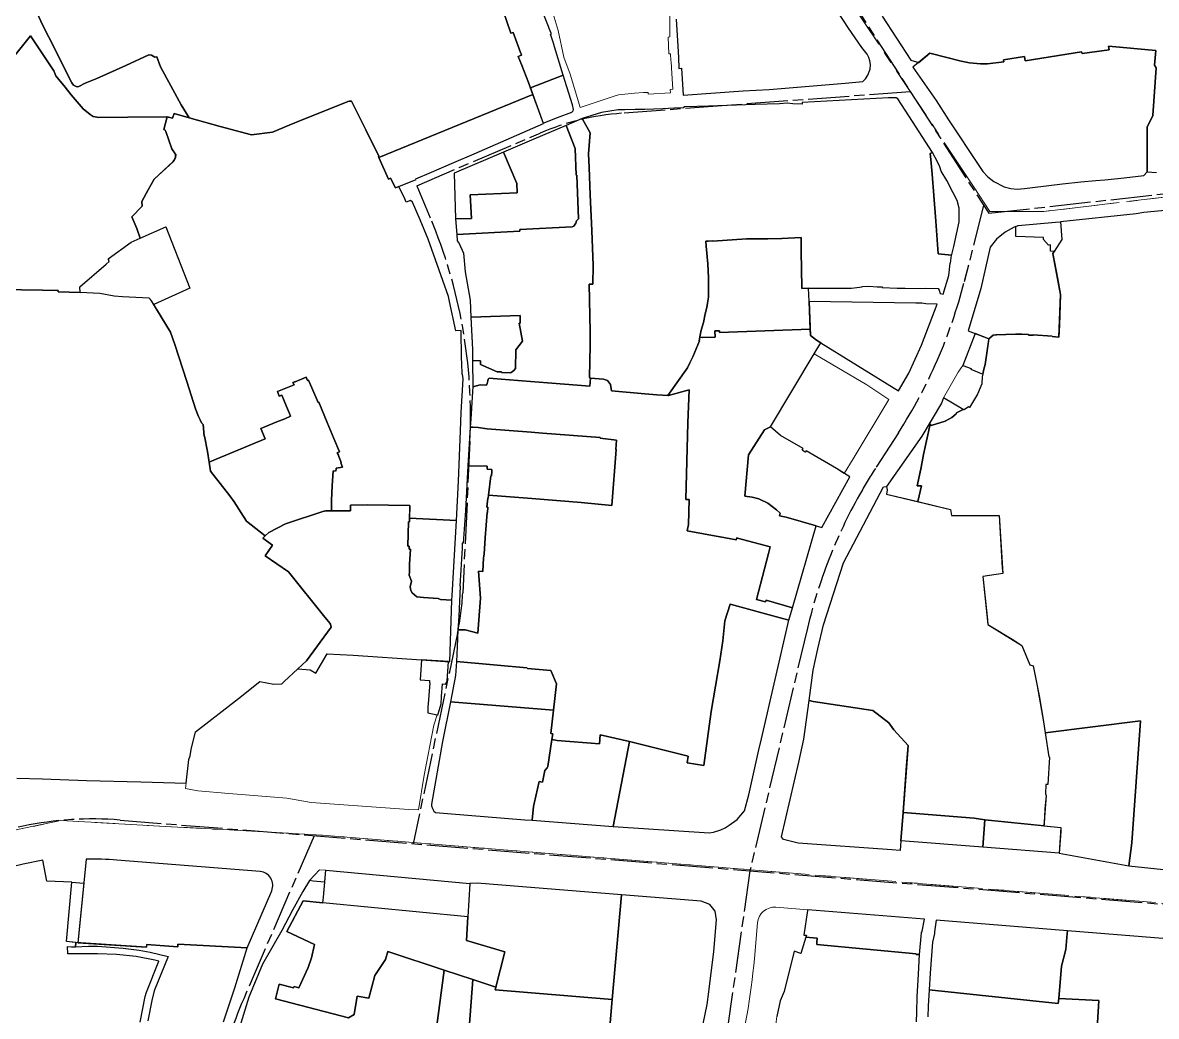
# Model space of a CAD drawing. Header units: millimetres. Extents: x 125232 to 134072, y 142885 to 152835.
# Drawn here: x 127988 to 128652, y 146725 to 147307 of the extents above; entities that cross this region are included whole.
import ezdxf

# ---------------------------------------------------------------- set-up
doc = ezdxf.new("R2010")
doc.units = ezdxf.units.MM
doc.linetypes.add('ACAD_ISO08W100', pattern=[36, 24, -3, 6, -3])
doc.linetypes.add('CENTER', pattern=[50.8, 31.75, -6.35, 6.35, -6.35])
for name, color, linetype in [('commerce', 10, 'Continuous'), ('commerce & office', 242, 'Continuous'), ('commerce and residence', 32, 'Continuous'), ('culture', 21, 'Continuous'), ('green & plaza', 80, 'Continuous'), ('hospital', 231, 'Continuous'), ('research & university', 30, 'Continuous'), ('residence', 2, 'Continuous'), ('residence-bad', 41, 'Continuous'), ('Sports', 81, 'Continuous'), ('villadom', 51, 'Continuous'), ('老城北中心线', 7, 'ACAD_ISO08W100')]:
    doc.layers.add(name, color=color, linetype=linetype)
for name, color, linetype, lineweight in [('government', 221, 'Continuous', 0), ('historical site', 232, 'Continuous', 0), ('municipal utilities', 151, 'Continuous', 0), ('parking', 8, 'Continuous', 0), ('school', 31, 'Continuous', 0), ('super block', 6, 'CENTER', 0)]:
    doc.layers.add(name, color=color, linetype=linetype, lineweight=lineweight)

msp = doc.modelspace()

# ---------------------------------------------------------------- linework, layer by layer
at = {"layer": 'commerce'}
for points in [[(128269.64, 147231.07), (128240.77, 147218.86), (128241.68, 147192.03), (128250.92, 147192.28), (128250.32, 147206.15), (128277.66, 147207.38), (128277.45, 147212.67)], [(128595.69, 147190.34), (128596.51, 147179.91), (128592.01, 147172.95), (128589.8, 147173.12), (128589.82, 147176.85), (128588.61, 147176.71), (128585.67, 147179.94), (128585.64, 147181.07), (128569.46, 147181.75), (128569.46, 147187.6), (128570.83, 147188.11), (128592.68, 147190.15)], [(128523.56, 147142.23), (128516.77, 147142.42), (128514.57, 147142.82), (128510.96, 147142.81), (128448.5, 147143.64), (128449.37, 147123.73), (128452.92, 147121.02), (128500.93, 147091.37), (128506.95, 147101.86), (128514.39, 147118.22)], [(128527.13, 147087.38), (128526.04, 147084.27), (128514.44, 147064.94), (128493.91, 147035.43), (128494.28, 147033.58), (128493.76, 147031.04), (128512.13, 147026.74), (128514.25, 147035.77), (128511.83, 147035.79), (128514.19, 147046.74), (128515.46, 147054.09), (128519.33, 147071.96), (128519.95, 147071.16), (128528.23, 147073.65), (128532.02, 147075.8), (128534.68, 147078.02), (128534.82, 147078.5), (128538.77, 147080.6)], [(128446.75, 147056.36), (128446.34, 147055.63), (128444.53, 147056.74), (128445.02, 147057.64), (128431.91, 147065.34), (128426.01, 147070.45), (128422.47, 147068.68), (128413.11, 147053.96), (128410.94, 147029.79), (128415.21, 147029.16), (128419.17, 147028.2), (128424.41, 147025.65), (128429.53, 147021.73), (128431.68, 147019.89), (128431.24, 147018.34), (128435.08, 147017.44), (128452.63, 147012.34), (128456.08, 147011.47), (128472.36, 147041.2), (128464.5, 147045.93)], [(128503.52, 146844.72), (128545.19, 146841.45), (128551.47, 146840.39), (128550.23, 146824.3), (128502.21, 146828.1)], [(128017.2, 146803.82), (128024.18, 146803.27), (128020.75, 146768.45), (128014.12, 146769.14)], [(128338.71, 146796.53), (128254.38, 146803.34), (128249.96, 146803.08), (128248.83, 146783.63), (128248.03, 146769.69), (128270.45, 146763.06), (128264.86, 146740.87), (128333.37, 146735.19)], [(128392.81, 146763.44), (128394.46, 146781.92), (128393.58, 146787), (128390.44, 146790.85), (128385.3, 146792.78), (128338.71, 146796.53), (128333.37, 146735.19), (128329.39, 146689.41), (128361.17, 146686.59), (128368.21, 146687.08), (128374.92, 146690.36), (128379.43, 146695.07), (128382.82, 146703.02), (128388.81, 146732.35), (128389.83, 146739.71)]]:
    msp.add_lwpolyline(points, close=True, dxfattribs=at)
at = {"layer": 'commerce & office'}
for points in [[(128293.96, 146869.34), (128295.25, 146870.91), (128295.6, 146871.52), (128298.1, 146887.37), (128298.64, 146890.78), (128297.43, 146891), (128298.95, 146904.55), (128238.71, 146909.39), (128233.97, 146886.3), (128227.63, 146849.56), (128227.61, 146848.53), (128228.12, 146847.01), (128229.05, 146845.48), (128229.88, 146844.73), (128237.02, 146844.06), (128282.31, 146840.34), (128286.54, 146840.13), (128287.36, 146848.16), (128287.66, 146849.87), (128290.67, 146862.79), (128292.6, 146862.4)], [(128496.95, 146822.8), (128442.11, 146826.8), (128433.57, 146828.86), (128432.45, 146830.42), (128442.58, 146874.19), (128445.5, 146887.63), (128448.51, 146910.16), (128450.86, 146909.56), (128485.93, 146904.44), (128495.22, 146897.14), (128498.09, 146893.01), (128506.48, 146883.98), (128503.52, 146844.72), (128502.21, 146828.1), (128501.76, 146822.45)], [(128550.23, 146824.3), (128551.47, 146840.39), (128595.84, 146835.98), (128595.89, 146833.58), (128594.89, 146820.81)], [(128514.3, 146774.27), (128514.34, 146774.75), (128514.6, 146774.73), (128514.66, 146775.33), (128516.07, 146782.23), (128447.77, 146787.74), (128447.68, 146787.36), (128445.5, 146772.94), (128446.94, 146772.82), (128446.6, 146771.74), (128453.35, 146771.2), (128453.15, 146768.66), (128453.05, 146767.44), (128511.2, 146762.06), (128511.21, 146762.06), (128511.19, 146761.64), (128513.23, 146761.52)], [(128598.8, 146764.57), (128599.53, 146773.84), (128599.66, 146775.48), (128522.89, 146781.68), (128521.98, 146774.93), (128521.89, 146773.86), (128520.82, 146768.81), (128519.41, 146750.68), (128518.83, 146740.9), (128594.33, 146732.87), (128594.59, 146735.87), (128596.16, 146754.77)]]:
    msp.add_lwpolyline(points, close=True, dxfattribs=at)
at = {"layer": 'commerce and residence'}
for points in [[(128536.39, 147198.24), (128535.18, 147202.78), (128532.9, 147207.25), (128529.09, 147214.46), (128527.94, 147216.46), (128526.99, 147217.93), (128525.84, 147220.05), (128525.09, 147222.47), (128523.82, 147225.12), (128520.74, 147230.83), (128519.45, 147230.33), (128519.85, 147226.86), (128520.51, 147218.25), (128521.47, 147205.82), (128522.64, 147190.67), (128524.11, 147171.52), (128531.82, 147170.74), (128532.13, 147171.21), (128533.2, 147175.91), (128536.31, 147190.38)], [(128545.75, 147124.96), (128538.5, 147106.2), (128543.44, 147104.47), (128543.2, 147104.09), (128550.19, 147101.2), (128550.75, 147104.18), (128551.52, 147106.85), (128553.63, 147121.56), (128553.68, 147121.94)], [(128413.2, 146854.99), (128419.17, 146881.41), (128420.73, 146887.79), (128436.76, 146957.17), (128431.62, 146958.67), (128402.27, 146966.68), (128399.3, 146956.77), (128398, 146945.14), (128396.38, 146933.48), (128391.25, 146903.82), (128387.03, 146872.28), (128377.18, 146873.83), (128377.88, 146877.55), (128343.37, 146886.21), (128333.85, 146836.55), (128389.98, 146832.71), (128392.66, 146833.16), (128396.92, 146834.59), (128399.42, 146835.79), (128401.86, 146837.28), (128406.55, 146840.57), (128410.67, 146845.62)], [(128251.74, 146746.98), (128235.1, 146752.51), (128232.27, 146731.81), (128229.6, 146711.3), (128228.3, 146694.51), (128245.97, 146693.41), (128247.32, 146710.6), (128249.12, 146710.47)], [(128333.37, 146735.19), (128264.86, 146740.87), (128265.28, 146742.55), (128251.74, 146746.98), (128249.12, 146710.47), (128247.32, 146710.6), (128245.97, 146693.41), (128326.75, 146686.43), (128328.42, 146687.29), (128329.39, 146689.41)]]:
    msp.add_lwpolyline(points, close=True, dxfattribs=at)
at = {"layer": 'culture'}
msp.add_lwpolyline([(128304.68, 147276.19), (128285.46, 147268.82), (128286.89, 147264.89), (128292.99, 147248.14), (128301.42, 147251.31), (128309.81, 147254.53), (128310.4, 147255.22), (128310.68, 147256.11), (128310.07, 147258.8)], close=True, dxfattribs=at)
at = {"layer": 'government'}
msp.add_lwpolyline([(128495.21, 147086.4), (128482.28, 147094.88), (128451.57, 147113), (128426.01, 147070.45), (128431.91, 147065.34), (128445.02, 147057.64), (128444.53, 147056.74), (128446.34, 147055.63), (128446.75, 147056.36), (128464.5, 147045.93), (128469.12, 147043.15), (128474.29, 147051.55)], close=True, dxfattribs=at)
at = {"layer": 'green & plaza'}
for points in [[(127975.55, 147277.53), (127992.91, 147299.12), (128006.54, 147278.65), (128007.73, 147275.69), (128009.53, 147273.63), (128013.29, 147269.1), (128016.67, 147264.71), (128023.83, 147256.43), (128027.82, 147253.04), (128029.72, 147251.95), (128032.89, 147251.29), (128049.9, 147251.6), (128072.72, 147251.73), (128075.97, 147250.91), (128076.97, 147253.73), (128085.89, 147251.21), (128081.19, 147258.78), (128069.06, 147280.99), (128066.89, 147286.81), (128065.76, 147286.6), (128064.82, 147287.33), (128063.73, 147287.8), (128062.11, 147288.01), (128048.81, 147281.89), (128031.76, 147274.22), (128025, 147271.45), (128021.29, 147269.46), (128020.44, 147269.36), (128019.6, 147269.47), (128018.11, 147270.25), (128017.15, 147271.63), (128003.6, 147298.38), (127999.98, 147305.51), (127995.83, 147314.6)], [(127962.83, 147150.85), (128000, 147150.42), (128009.24, 147150.19), (128009.22, 147149.34), (128022.03, 147149.06), (128021.91, 147152.35), (128037.17, 147165.5), (128039.01, 147167.13), (128038.69, 147167.5), (128039.02, 147167.77), (128038.32, 147168.62), (128051.93, 147178.5), (128057.09, 147180.78), (128055.34, 147185.87), (128055.15, 147186.33), (128052.24, 147193.34), (128053.41, 147194.38), (128056.92, 147198.12), (128058.32, 147199.43), (128058.07, 147202.31), (128061.78, 147209.08), (128065.35, 147215.29), (128076.47, 147225.61), (128076.91, 147226.14), (128077.74, 147227.99), (128077.89, 147229.01), (128077.72, 147229.87), (128075.76, 147232.97), (128072.24, 147243.21), (128071.83, 147244.01), (128071.04, 147244.43), (128072.97, 147251.67), (128072.72, 147251.73), (128049.9, 147251.6), (128032.89, 147251.29), (128029.72, 147251.95), (128027.82, 147253.04), (128023.83, 147256.43), (128016.67, 147264.71), (128013.29, 147269.1), (128009.53, 147273.63), (128007.73, 147275.69), (128006.54, 147278.65), (127992.91, 147299.12), (127975.55, 147277.53)], [(128057.23, 146721.92), (128060.08, 146737), (128060.9, 146739.52), (128068.07, 146757.72), (128065.72, 146758.23), (128054.73, 146760.35), (128043.29, 146761.67), (128032.13, 146762), (128022.44, 146761.94), (128014.81, 146761.97), (128014.64, 146766.18), (128017.02, 146766.08), (128019.24, 146766.17), (128019.52, 146768.56), (128014.06, 146769.13), (128017.2, 146803.82), (128002.43, 146804.48), (128000.18, 146816.87), (127988.72, 146814.5), (127977.29, 146811.72)], [(128105.96, 146722.14), (128112.59, 146742.04), (128119.65, 146765.47), (128079.18, 146767.62), (128079.11, 146766.04), (128060.92, 146767.49), (128060.77, 146765.83), (128019.52, 146768.56), (128019.24, 146766.17), (128026.87, 146766.46), (128032.19, 146766.37), (128047.28, 146765.38), (128056.5, 146764.08), (128062.98, 146762.87), (128073.48, 146760.42), (128065.24, 146740.37), (128064, 146734.74), (128061.55, 146722.7)]]:
    msp.add_lwpolyline(points, dxfattribs=at)
at = {"layer": 'historical site'}
msp.add_lwpolyline([(128061.55, 146722.7), (128064, 146734.74), (128065.24, 146740.37), (128073.48, 146760.42), (128062.98, 146762.87), (128056.5, 146764.08), (128047.28, 146765.38), (128032.19, 146766.37), (128026.87, 146766.46), (128019.24, 146766.17), (128017.02, 146766.08), (128014.64, 146766.18), (128014.81, 146761.97), (128022.44, 146761.94), (128032.13, 146762), (128043.29, 146761.67), (128054.73, 146760.35), (128065.72, 146758.23), (128068.07, 146757.72), (128060.9, 146739.52), (128060.08, 146737), (128057.23, 146721.92)], dxfattribs=at)
at = {"layer": 'hospital'}
msp.add_lwpolyline([(127995.83, 147314.6), (127999.98, 147305.51), (128003.6, 147298.38), (128017.15, 147271.63), (128018.11, 147270.25), (128019.6, 147269.47), (128020.44, 147269.36), (128021.29, 147269.46), (128025, 147271.45), (128031.76, 147274.22), (128048.81, 147281.89), (128062.11, 147288.01), (128063.73, 147287.8), (128064.82, 147287.33), (128065.76, 147286.6), (128066.89, 147286.81), (128069.06, 147280.99), (128081.19, 147258.78), (128085.89, 147251.21), (128103.91, 147246.12), (128122.28, 147241.21), (128134.63, 147242.73), (128144.33, 147246.93), (128152.01, 147250), (128177.82, 147260.39), (128178.69, 147260.71), (128179.93, 147261.02), (128180.74, 147260.96), (128186.22, 147250), (128189.17, 147244.11), (128192.94, 147236.58), (128196.78, 147228.87), (128196.51, 147228.73), (128196.82, 147228.03), (128286.89, 147264.89), (128285.36, 147269.11), (128284.3, 147271.83), (128280.2, 147282.36), (128278.33, 147287.16), (128280.33, 147287.89), (128275.33, 147301.19), (128274.06, 147300.73), (128269.61, 147313.87)], dxfattribs=at)
for points in [[(128216.34, 146973.14), (128215.59, 146974.51), (128215.1, 146976.73), (128215.82, 146980.06), (128214.51, 146983.56), (128214.65, 146985.57), (128214.81, 146990.02), (128215.4, 146998.82), (128214.5, 146998.85), (128214.59, 147000.46), (128213.72, 147000.51), (128214.1, 147014.73), (128214.8, 147014.72), (128214.92, 147024.27), (128190.04, 147024.74), (128180.18, 147024.52), (128180.15, 147021.17), (128169.03, 147021.26), (128165.85, 147021.22), (128164.99, 147020.93), (128164.53, 147020.93), (128142.1, 147013.64), (128132.33, 147008.52), (128130.36, 147006.59), (128128.94, 147005.21), (128134.66, 147001.15), (128130.31, 146994.89), (128143.88, 146985.45), (128165.16, 146958.95), (128166.39, 146957.66), (128168.15, 146955.43), (128168.53, 146954.8), (128168.99, 146953.22), (128154.55, 146933.48), (128149.42, 146928.73), (128156.55, 146928.08), (128159.91, 146926.17), (128166.52, 146937.51), (128181.75, 146936.66), (128221.8, 146933.95), (128238.27, 146932.94), (128239.51, 146968.89), (128232.92, 146969.32), (128231.51, 146969.84), (128222.88, 146970.43), (128219.03, 146970.93)], [(128586.74, 146891.26), (128588.8, 146877.35), (128589.27, 146877.01), (128588.14, 146861.09), (128587.12, 146861.16), (128586.88, 146855.56), (128587.24, 146854.67), (128585.97, 146836.96), (128595.84, 146835.98), (128594.89, 146820.81), (128635.66, 146813.54), (128637.46, 146826.97), (128642.5, 146898.26)]]:
    msp.add_lwpolyline(points, close=True, dxfattribs=at)
msp.add_lwpolyline([(128795.78, 146673.53), (128814.38, 146740.25, 0.471472), (128801.14, 146759.23), (128599.66, 146775.48), (128599.53, 146773.84), (128598.8, 146764.57), (128596.16, 146754.77), (128594.59, 146735.87), (128617.99, 146734.58), (128617.27, 146721.6)], format="xyb", dxfattribs=at)
at = {"layer": 'municipal utilities'}
for points in [[(128538.5, 147106.2), (128535.86, 147102.39), (128527.13, 147087.38), (128536.04, 147082.19), (128539.28, 147080.3), (128541.87, 147082.08), (128542.45, 147081.66), (128547.05, 147089.51), (128549.63, 147095.52), (128549.89, 147099.56), (128550.19, 147101.2), (128543.2, 147104.09), (128543.44, 147104.47)], [(128165.74, 146811), (128162.14, 146811.04), (128156.29, 146804.8), (128158.4, 146804.53), (128165.04, 146803.97), (128165.13, 146803.96)]]:
    msp.add_lwpolyline(points, close=True, dxfattribs=at)
at = {"layer": 'parking'}
msp.add_lwpolyline([(128230.9, 146901.89), (128225.53, 146903.1), (128225.43, 146906.46), (128225.59, 146908.36), (128226.67, 146920.48), (128226.35, 146920.5), (128226.46, 146921.94), (128221.02, 146922.35), (128221.8, 146933.95), (128181.75, 146936.66), (128166.52, 146937.51), (128159.91, 146926.17), (128156.55, 146928.08), (128149.42, 146928.73), (128141.35, 146921.27), (128140.09, 146919.91), (128135.29, 146919.82), (128127.22, 146921.42), (128114.63, 146911.43), (128089.42, 146891.91), (128087.05, 146881.56), (128086.46, 146877.87), (128085.52, 146875.66), (128084.03, 146861.81), (128083.71, 146858.8), (128090.86, 146857.3), (128109.11, 146855.83), (128142.98, 146853.12), (128157.23, 146850.62), (128214.38, 146846.34), (128219.95, 146846.16), (128223.29, 146866.59), (128228.9, 146895.85)], close=True, dxfattribs=at)
msp.add_lwpolyline([(128446.6, 146771.74), (128446.94, 146772.82), (128445.5, 146772.94), (128447.68, 146787.36), (128447.77, 146787.74), (128429.16, 146789.24, 0.411825), (128418.39, 146780.16), (128416.54, 146759.25, -0.041823), (128405.03, 146693.1, 0.478282), (128414.28, 146680.58), (128442.21, 146679.4), (128443.93, 146689.85), (128448.98, 146689.1), (128451.24, 146702.34), (128427.55, 146708.06), (128429.63, 146725.33), (128431.71, 146734.56), (128434.01, 146740.03), (128439.79, 146763.52), (128443.62, 146762.24)], format="xyb", close=True, dxfattribs=at)
at = {"layer": 'research & university'}
for points in [[(128683.38, 147199.4), (128644.34, 147195.71), (128639.9, 147194.99), (128595.69, 147190.34), (128596.51, 147179.91), (128592.01, 147172.95), (128591.26, 147171.74), (128593.84, 147157.55), (128595.61, 147147.76), (128595.36, 147141.71), (128594.98, 147129.81), (128594.74, 147122.78), (128590.74, 147123.25), (128590.75, 147123.48), (128579.66, 147124.11), (128579.66, 147123.94), (128576.97, 147123.99), (128576.97, 147124.37), (128573.09, 147124.59), (128569.31, 147124.51), (128557.8, 147124.24), (128556.26, 147123.98), (128554.99, 147123.07), (128553.68, 147121.94), (128551.52, 147106.85), (128550.75, 147104.18), (128550.19, 147101.2), (128549.89, 147099.56), (128549.63, 147095.52), (128547.05, 147089.51), (128542.45, 147081.66), (128541.87, 147082.08), (128539.28, 147080.3), (128538.77, 147080.6), (128534.82, 147078.5), (128534.68, 147078.02), (128532.02, 147075.8), (128528.23, 147073.65), (128519.95, 147071.16), (128519.33, 147071.96), (128515.46, 147054.09), (128513.97, 147045.62), (128511.83, 147035.79), (128514.25, 147035.77), (128512.13, 147026.74), (128531.32, 147022.05), (128531.9, 147018.54), (128559.67, 147018.54), (128561.87, 146984.47), (128550.27, 146982.85), (128553.19, 146954.79), (128572.97, 146942.49), (128577.76, 146931.07), (128579.64, 146930.52), (128583.3, 146911.97), (128585.53, 146899.16), (128586.74, 146891.26), (128642.5, 146898.26), (128637.46, 146826.97), (128635.66, 146813.54), (128663.39, 146810.51)], [(127984.94, 146864.82), (128000, 146864.29), (128025.83, 146863.38), (128057.58, 146862.72), (128084.03, 146861.81), (128085.52, 146875.66), (128086.46, 146877.87), (128087.05, 146881.56), (128089.42, 146891.91), (128114.63, 146911.43), (128127.22, 146921.42), (128135.29, 146919.82), (128140.09, 146919.91), (128141.35, 146921.27), (128149.42, 146928.73), (128154.55, 146933.48), (128168.99, 146953.22), (128168.53, 146954.8), (128168.15, 146955.43), (128166.39, 146957.66), (128165.16, 146958.95), (128143.88, 146985.45), (128130.31, 146994.89), (128134.66, 147001.15), (128128.94, 147005.21), (128130.36, 147006.59), (128119.43, 147015.17), (128116.29, 147020.05), (128112.09, 147026.57), (128109.51, 147029.94), (128098.31, 147044.51), (128097.47, 147049.78), (128096.56, 147055.85), (128094.78, 147064.88), (128094.49, 147064.86), (128093.93, 147071.79), (128092.93, 147072.72), (128092.19, 147074.54), (128091.22, 147076.42), (128089.48, 147080.84), (128084.52, 147096.8), (128077.43, 147118.53), (128074.96, 147125.69), (128066.79, 147139.19), (128063.8, 147144.11), (128063.14, 147144.92), (128062.45, 147145.59), (128046.8, 147146.36), (128041.88, 147146.8), (128033.52, 147148.48), (128022.05, 147149.06), (128009.22, 147149.34), (128009.24, 147150.19), (128000, 147150.42), (127962.83, 147150.85)]]:
    msp.add_lwpolyline(points, dxfattribs=at)
for points in [[(128173.19, 147053.69), (128172.51, 147054.78), (128172.36, 147055.13), (128172.76, 147055.3), (128173.8, 147055.64), (128170.47, 147063.59), (128166.6, 147072.82), (128161.61, 147084.72), (128161.38, 147084.62), (128155.69, 147097.72), (128155.12, 147097.47), (128154.34, 147099.33), (128147.87, 147096.77), (128147.38, 147096.79), (128146.52, 147096.38), (128147.15, 147094.98), (128137.4, 147091.01), (128138.53, 147088.27), (128140.06, 147088.9), (128142.77, 147082.32), (128143.35, 147080.91), (128144.45, 147078.22), (128145.15, 147076.53), (128141.74, 147075.14), (128137.11, 147073.25), (128132.49, 147071.35), (128127.77, 147069.42), (128130.37, 147063.36), (128101.62, 147051.41), (128097.47, 147049.78), (128098.31, 147044.51), (128109.51, 147029.94), (128112.09, 147026.57), (128116.29, 147020.05), (128119.43, 147015.17), (128130.36, 147006.59), (128132.33, 147008.52), (128142.1, 147013.64), (128164.53, 147020.93), (128164.99, 147020.93), (128165.85, 147021.22), (128169.03, 147021.26), (128169.02, 147027.42), (128169.51, 147035.86), (128170.12, 147044.6), (128171.28, 147044.53), (128171.29, 147044.78), (128171.74, 147044.75), (128171.82, 147046.22), (128175.59, 147046.67), (128174.55, 147049.25), (128174.77, 147049.34), (128174.51, 147050.03), (128173.45, 147053)], [(128424.8, 146996.27), (128425.85, 147000.05), (128406.66, 147005.29), (128406.17, 147005.36), (128405.94, 147004.19), (128396.54, 147006.05), (128396.39, 147006.03), (128377.27, 147009.59), (128377.91, 147013.12), (128378.36, 147027.77), (128376.35, 147027.83), (128377.66, 147072.74), (128378.32, 147091.98), (128366.24, 147088.61), (128362.73, 147088.9), (128359.4, 147089.18), (128352.5, 147089.75), (128332.92, 147091.38), (128332.43, 147095.2), (128330.62, 147097.5), (128328.19, 147098.21), (128320.57, 147098.79), (128320.25, 147094.22), (128298.04, 147095.94), (128278.1, 147097.49), (128268.46, 147098.24), (128261.4, 147098.79), (128260.67, 147098.29), (128260.58, 147097.25), (128260.21, 147095.76), (128259.71, 147094.77), (128256.05, 147094.99), (128251.71, 147093.78), (128251.58, 147091.11), (128250.53, 147074.89), (128250.27, 147070.2), (128251.83, 147070.23), (128254.86, 147070.01), (128260.15, 147069.27), (128285.88, 147067.18), (128285.89, 147067.31), (128292.52, 147066.63), (128326.33, 147064.2), (128326.31, 147063.8), (128335.82, 147062.54), (128335.4, 147057.1), (128335.66, 147057.08), (128333.16, 147024.36), (128315.2, 147026.04), (128286.23, 147028.33), (128273.72, 147029.36), (128271.11, 147029.58), (128260.95, 147030.42), (128260.73, 147028.69), (128260.57, 147028.69), (128260.07, 147023.41), (128260.55, 147023.37), (128260.29, 147020.28), (128260.2, 147020.29), (128259.07, 147005.35), (128258.36, 146995.82), (128258.06, 146993.66), (128257.7, 146985.79), (128255.06, 146985.87), (128256.26, 146970.19), (128254.69, 146949.57), (128247.35, 146951.54), (128245.68, 146951.5), (128243.09, 146951.57), (128242.63, 146941.64), (128242.28, 146932.99), (128283.44, 146929.27), (128283.73, 146928.96), (128297.4, 146927.84), (128300.78, 146919.96), (128298.95, 146904.55), (128297.43, 146891), (128298.64, 146890.78), (128298.1, 146887.37), (128301.11, 146886.91), (128325.81, 146884.9), (128326.24, 146890.12), (128343.37, 146886.21), (128377.88, 146877.55), (128377.18, 146873.83), (128387.03, 146872.28), (128391.25, 146903.82), (128396.38, 146933.48), (128398, 146945.14), (128399.3, 146956.77), (128402.27, 146966.68), (128431.62, 146958.67), (128436.76, 146957.17), (128438.85, 146964.35), (128423.36, 146968.93), (128423.07, 146968.05), (128417.79, 146969.41)]]:
    msp.add_lwpolyline(points, close=True, dxfattribs=at)
msp.add_lwpolyline([(128134.09, 146798.93, 0.513533), (128127.38, 146810.07), (128043.55, 146816.83, 0.025498), (128025.57, 146817.36), (128020.75, 146768.45), (128060.77, 146765.83), (128060.96, 146767.52), (128079.11, 146766.04), (128079.18, 146767.62), (128119.65, 146765.47)], format="xyb", close=True, dxfattribs=at)
at = {"layer": 'residence'}
for points in [[(128269.61, 147313.87), (128274.06, 147300.73), (128275.33, 147301.19), (128280.33, 147287.89), (128278.33, 147287.16), (128280.2, 147282.36), (128284.3, 147271.83), (128285.36, 147269.11), (128285.46, 147268.82), (128304.68, 147276.19), (128299.55, 147292.71), (128299.05, 147294.86), (128297.29, 147300.09), (128297.77, 147300.24), (128297.58, 147300.71), (128296.53, 147303.41), (128296.08, 147304.58), (128293.41, 147311.46)], [(128370.68, 147308.89), (128371.81, 147293.04), (128372.11, 147286.58), (128372.31, 147280.13), (128373.81, 147280.23), (128374.92, 147264.54), (128409.94, 147266.93), (128425.12, 147267.8), (128469.63, 147271.5), (128479.94, 147272.47), (128481.61, 147274.09), (128482.82, 147276.13), (128484.24, 147279.74), (128484.42, 147282.3), (128484.13, 147284.53), (128483.43, 147286.58), (128482.52, 147288.35), (128479.37, 147292.39), (128471.57, 147303.58), (128465.44, 147313.15)], [(128511.38, 146722.16), (128511.68, 146727.79), (128511.81, 146736.85), (128512.57, 146750), (128513.23, 146761.52), (128511.19, 146761.64), (128511.21, 146762.06), (128453.05, 146767.44), (128453.15, 146768.66), (128453.35, 146771.2), (128446.6, 146771.74), (128443.62, 146762.24), (128439.79, 146763.52), (128434.01, 146740.03), (128431.71, 146734.56), (128429.63, 146725.33)], [(128617.27, 146721.6), (128617.99, 146734.58), (128594.59, 146735.87), (128594.33, 146732.87), (128518.83, 146740.9), (128518.28, 146731.45), (128517.98, 146725.14)]]:
    msp.add_lwpolyline(points, dxfattribs=at)
for points in [[(128649.65, 147252.52), (128651.68, 147280.49), (128650.7, 147281.95), (128651.44, 147290.59), (128623.75, 147293.07), (128624.16, 147290.94), (128608.28, 147288.8), (128607.89, 147289.77), (128575, 147284.57), (128574.64, 147286.99), (128562.32, 147285.14), (128562.49, 147283.98), (128552.92, 147282.85), (128548.87, 147282.86), (128542.33, 147283.44), (128537.6, 147284.4), (128529.16, 147286.42), (128519.28, 147289.02), (128509.17, 147280.81), (128522.92, 147261.34), (128530.13, 147250), (128548.22, 147222.64), (128550.14, 147219.87), (128553.19, 147216.74), (128556.72, 147213.98), (128562.68, 147210.75), (128566.6, 147209.83), (128570.35, 147209.44), (128574.5, 147209.77), (128579.19, 147210.46), (128596.87, 147212.49), (128607.61, 147213.65), (128616.28, 147214.59), (128621.68, 147214.92), (128632.86, 147216.08), (128644.41, 147217.43), (128646.3, 147219.53), (128646.28, 147245.71)], [(128225.69, 147180.09), (128220.94, 147191.43), (128216.56, 147201.79), (128215.27, 147202.76), (128212.73, 147201.81), (128211.93, 147203.71), (128208.57, 147211.02), (128206.61, 147210.23), (128203.69, 147215.81), (128202.54, 147215.23), (128196.82, 147228.03), (128196.51, 147228.73), (128196.78, 147228.87), (128192.94, 147236.58), (128189.17, 147244.11), (128186.22, 147250), (128180.74, 147260.96), (128180.15, 147261), (128179.66, 147260.95), (128178.69, 147260.71), (128177.82, 147260.39), (128152.01, 147250), (128144.33, 147246.93), (128134.63, 147242.73), (128122.28, 147241.21), (128103.91, 147246.12), (128085.89, 147251.21), (128076.97, 147253.73), (128075.97, 147250.91), (128072.97, 147251.67), (128071.04, 147244.43), (128071.83, 147244.01), (128072.24, 147243.21), (128075.76, 147232.97), (128077.96, 147229.5), (128077.74, 147227.99), (128076.81, 147225.92), (128065.35, 147215.29), (128061.78, 147209.08), (128058.07, 147202.31), (128058.32, 147199.43), (128056.92, 147198.12), (128053.41, 147194.38), (128052.24, 147193.34), (128055.15, 147186.33), (128055.34, 147185.87), (128057.09, 147180.78), (128072.12, 147187.39), (128086.18, 147151.52), (128065.16, 147141.87), (128066.79, 147139.19), (128074.96, 147125.69), (128077.43, 147118.53), (128084.52, 147096.8), (128089.48, 147080.84), (128091.22, 147076.42), (128092.19, 147074.54), (128092.93, 147072.72), (128093.93, 147071.79), (128094.49, 147064.86), (128094.78, 147064.88), (128096.56, 147055.85), (128097.47, 147049.78), (128101.62, 147051.41), (128130.37, 147063.36), (128127.77, 147069.42), (128132.49, 147071.35), (128137.11, 147073.25), (128141.74, 147075.14), (128145.15, 147076.53), (128144.45, 147078.22), (128143.35, 147080.91), (128142.77, 147082.32), (128140.06, 147088.9), (128138.53, 147088.27), (128137.4, 147091.01), (128147.15, 147094.98), (128146.52, 147096.38), (128147.38, 147096.79), (128147.87, 147096.77), (128154.34, 147099.33), (128155.12, 147097.47), (128155.69, 147097.72), (128161.38, 147084.62), (128161.61, 147084.72), (128166.6, 147072.82), (128170.47, 147063.59), (128173.8, 147055.64), (128172.76, 147055.3), (128172.36, 147055.13), (128172.51, 147054.78), (128173.19, 147053.69), (128173.45, 147053), (128174.51, 147050.03), (128174.77, 147049.34), (128174.55, 147049.25), (128175.59, 147046.67), (128171.82, 147046.22), (128171.72, 147044.5), (128170.12, 147044.6), (128169.51, 147035.86), (128169.02, 147027.42), (128169.03, 147021.26), (128180.15, 147021.17), (128180.18, 147024.52), (128190.04, 147024.74), (128214.92, 147024.27), (128214.82, 147016.88), (128242.15, 147015.48), (128243.44, 147038.59), (128244.59, 147067.97), (128244.94, 147078.72), (128246.14, 147098.42), (128245.83, 147101.18), (128245.48, 147101.15), (128245.26, 147107.39), (128245.1, 147110.66), (128244.89, 147126.66), (128241.86, 147126.62), (128238.16, 147143.78), (128237.52, 147146.54), (128234.28, 147156)], [(128293.11, 147247.81), (128286.89, 147264.89), (128196.82, 147228.03), (128202.54, 147215.23), (128203.69, 147215.81), (128206.61, 147210.23), (128218.55, 147215.01), (128218.35, 147215.46), (128227.62, 147219.48), (128240.64, 147225.05), (128252.52, 147230.11)], [(128312.65, 147217.56), (128312.23, 147217.56), (128311.6, 147233.24), (128306.44, 147246.74), (128287.55, 147238.64), (128269.64, 147231.07), (128277.45, 147212.67), (128277.66, 147207.38), (128250.32, 147206.15), (128250.92, 147192.28), (128241.7, 147192.03), (128242.35, 147182.92), (128279.35, 147184.84), (128279.31, 147185.87), (128309.93, 147187.34), (128310.85, 147187.8), (128312.03, 147189.55), (128312.37, 147190.94), (128313.55, 147192.11)], [(128319.81, 147153.93), (128322.05, 147153.75), (128322.15, 147164.75), (128321.33, 147185.16), (128320.47, 147206.14), (128319.82, 147222.13), (128319.49, 147230.12), (128320.53, 147242.45), (128315.76, 147250.73), (128306.44, 147246.74), (128311.6, 147233.24), (128312.23, 147217.56), (128312.65, 147217.56), (128313.55, 147192.11), (128312.37, 147190.94), (128312.03, 147189.55), (128310.85, 147187.8), (128309.93, 147187.34), (128279.31, 147185.87), (128279.35, 147184.84), (128242.35, 147182.92), (128242.67, 147179.24), (128243.85, 147177.7), (128246.35, 147172.05), (128247.39, 147161.05), (128250.28, 147144.54), (128250.56, 147134.55), (128250.56, 147134.47), (128279.51, 147135.56), (128279.43, 147131.04), (128278.88, 147131), (128280.88, 147120.42), (128276.98, 147115.35), (128276.66, 147104.56), (128275.75, 147103.33), (128274.19, 147102.11), (128273.6, 147101.94), (128268.6, 147102.15), (128268.61, 147102.62), (128266.01, 147102.61), (128256.18, 147106.75), (128256.19, 147109.05), (128251.66, 147109.12), (128251.71, 147093.78), (128256.05, 147094.99), (128259.71, 147094.77), (128260.21, 147095.76), (128260.58, 147097.25), (128260.67, 147098.29), (128261.4, 147098.79), (128268.46, 147098.24), (128278.1, 147097.49), (128298.04, 147095.94), (128320.25, 147094.22), (128320.57, 147098.79), (128320.35, 147098.82), (128320, 147099.39), (128320.36, 147117.95), (128320.5, 147126.14)], [(128569.46, 147187.6), (128568.49, 147187.23), (128563.28, 147184.35), (128558.28, 147180.12), (128554.54, 147175.41), (128548.99, 147151.31), (128541.6, 147126.54), (128553.24, 147122.1), (128553.68, 147121.94), (128554.99, 147123.07), (128556.26, 147123.98), (128558.12, 147124.25), (128569.31, 147124.51), (128573.09, 147124.59), (128576.97, 147124.37), (128576.97, 147123.99), (128579.66, 147123.94), (128579.66, 147124.11), (128590.75, 147123.48), (128590.74, 147123.23), (128594.74, 147122.78), (128595.61, 147147.71), (128591.26, 147171.74), (128592.01, 147172.95), (128589.8, 147173.12), (128589.82, 147176.85), (128588.61, 147176.71), (128585.67, 147179.94), (128585.64, 147181.07), (128569.46, 147181.75)], [(128448.15, 147151.41), (128444.39, 147151.37), (128444.29, 147151.85), (128443.99, 147173.18), (128443.81, 147181.24), (128432.53, 147180.66), (128424.36, 147180.38), (128411.98, 147180.33), (128392.21, 147179), (128392.2, 147179.26), (128389.58, 147179.1), (128388.22, 147179.02), (128388.39, 147176.1), (128389.27, 147165.84), (128389.63, 147157.5), (128389.78, 147150.58), (128389.62, 147146.21), (128389.17, 147142.73), (128388.8, 147140.18), (128387.8, 147136.42), (128386.85, 147131.51), (128385.44, 147126.94), (128384.65, 147123.05), (128384.6, 147122.8), (128386.4, 147122.6), (128393.55, 147122.83), (128393.42, 147126.46), (128396.09, 147126.59), (128396.05, 147125.59), (128449.21, 147127.55), (128448.5, 147143.64)], [(128451.57, 147113), (128455.5, 147119.43), (128452.92, 147121.02), (128449.37, 147123.73), (128449.21, 147127.55), (128396.05, 147125.59), (128396.09, 147126.59), (128393.42, 147126.46), (128393.55, 147122.83), (128386.4, 147122.6), (128384.6, 147122.8), (128384.19, 147120.77), (128384.39, 147120.68), (128380.59, 147111.35), (128378.8, 147107.86), (128377.33, 147104.98), (128365.96, 147088.63), (128366.25, 147088.61), (128378.32, 147091.98), (128377.66, 147072.74), (128376.35, 147027.83), (128378.36, 147027.77), (128377.91, 147013.12), (128377.27, 147009.59), (128396.39, 147006.03), (128396.54, 147006.05), (128405.94, 147004.19), (128406.17, 147005.36), (128406.66, 147005.29), (128425.85, 147000.05), (128424.8, 146996.27), (128417.79, 146969.41), (128423.07, 146968.05), (128423.36, 146968.93), (128438.85, 146964.35), (128452.63, 147012.34), (128435.08, 147017.44), (128431.24, 147018.34), (128431.68, 147019.89), (128429.53, 147021.73), (128424.41, 147025.65), (128419.17, 147028.2), (128415.21, 147029.16), (128410.94, 147029.79), (128413.11, 147053.96), (128422.47, 147068.68), (128426.01, 147070.45)], [(128335.66, 147057.08), (128335.4, 147057.1), (128335.82, 147062.54), (128326.31, 147063.8), (128326.33, 147064.2), (128292.52, 147066.63), (128285.89, 147067.31), (128285.88, 147067.18), (128260.15, 147069.27), (128254.86, 147070.01), (128251.83, 147070.23), (128250.27, 147070.2), (128248.89, 147047.58), (128260.25, 147047.31), (128260.22, 147045.52), (128262.87, 147045.47), (128262.86, 147044.17), (128262.67, 147041.75), (128262.24, 147041.76), (128260.95, 147030.42), (128271.11, 147029.58), (128273.72, 147029.36), (128286.23, 147028.33), (128315.2, 147026.04), (128333.16, 147024.36)], [(128448.51, 146910.16), (128450.91, 146927.93), (128453.72, 146940.37), (128457.07, 146954.47), (128468.6, 146990.69), (128492.07, 147035.32), (128493.91, 147035.43), (128494.28, 147033.58), (128493.76, 147031.04), (128531.32, 147022.05), (128531.9, 147018.54), (128559.67, 147018.54), (128561.49, 146987.95), (128561.87, 146984.47), (128550.27, 146982.85), (128552.98, 146957.35), (128553.19, 146954.79), (128568.37, 146945.53), (128572.97, 146942.49), (128577.76, 146931.07), (128579.64, 146930.52), (128582.05, 146918.86), (128585.78, 146897.77), (128586.74, 146891.26), (128588.8, 146877.35), (128589.27, 146877.01), (128588.14, 146861.09), (128587.12, 146861.16), (128586.88, 146855.56), (128587.24, 146854.67), (128586.52, 146846.56), (128586.02, 146837.88), (128585.97, 146836.96), (128551.47, 146840.39), (128545.19, 146841.45), (128503.52, 146844.72), (128505.59, 146872.24), (128506.45, 146883.98), (128498.09, 146893.01), (128495.22, 146897.14), (128485.93, 146904.44), (128450.86, 146909.56)], [(128300.78, 146919.96), (128297.4, 146927.84), (128283.73, 146928.96), (128283.44, 146929.27), (128242.28, 146932.99), (128241.67, 146924.9), (128238.71, 146909.39), (128298.95, 146904.55)], [(128343.37, 146886.21), (128326.24, 146890.12), (128325.81, 146884.9), (128301.11, 146886.91), (128298.1, 146887.37), (128295.6, 146871.52), (128295.25, 146870.91), (128293.96, 146869.34), (128292.6, 146862.4), (128290.67, 146862.79), (128287.66, 146849.87), (128287.36, 146848.16), (128286.54, 146840.13), (128333.85, 146836.55)], [(128164.11, 146791.86), (128164.37, 146795.08), (128165.74, 146811), (128249.96, 146803.08), (128248.83, 146783.63)]]:
    msp.add_lwpolyline(points, close=True, dxfattribs=at)
at = {"layer": 'residence-bad'}
for points in [[(128519.85, 147226.86), (128519.45, 147230.33), (128520.75, 147230.84), (128509.07, 147249.09), (128500.47, 147262.23), (128499.53, 147262.91), (128494.92, 147262.83), (128444.58, 147260.11), (128444.52, 147259.27), (128439.09, 147259.4), (128435.64, 147259.72), (128431.24, 147259.45), (128416.92, 147258.99), (128389.67, 147257.96), (128383.11, 147257.79), (128375.2, 147257.59), (128375.22, 147256.94), (128369.56, 147256.93), (128363.06, 147256.47), (128352.46, 147256.08), (128346.73, 147256.02), (128340.65, 147255.82), (128336.77, 147255.86), (128327.1, 147254.31), (128315.76, 147250.73), (128320.53, 147242.45), (128319.49, 147230.12), (128319.82, 147222.13), (128320.47, 147206.14), (128321.33, 147185.16), (128322.15, 147164.75), (128322.05, 147153.75), (128319.81, 147153.93), (128320.5, 147126.14), (128320.36, 147117.95), (128320, 147099.39), (128320.35, 147098.82), (128320.57, 147098.79), (128328.19, 147098.21), (128330.62, 147097.5), (128332.43, 147095.2), (128332.92, 147091.38), (128352.5, 147089.75), (128359.4, 147089.18), (128362.73, 147088.9), (128365.96, 147088.63), (128377.33, 147104.98), (128378.8, 147107.86), (128380.59, 147111.35), (128384.39, 147120.68), (128384.19, 147120.77), (128384.65, 147123.05), (128385.44, 147126.94), (128386.85, 147131.51), (128387.8, 147136.42), (128388.8, 147140.18), (128389.17, 147142.73), (128389.62, 147146.21), (128389.78, 147150.58), (128389.63, 147157.5), (128389.27, 147165.84), (128388.39, 147176.1), (128388.22, 147179.02), (128389.58, 147179.1), (128392.2, 147179.26), (128392.21, 147179), (128411.98, 147180.33), (128424.36, 147180.38), (128432.53, 147180.66), (128443.81, 147181.24), (128443.99, 147173.18), (128444.29, 147151.85), (128444.39, 147151.37), (128448.15, 147151.41), (128456.7, 147151.53), (128461.95, 147151.6), (128467.1, 147151.46), (128469.88, 147151.59), (128473.31, 147151.53), (128479.55, 147152.31), (128479.49, 147152.55), (128483.56, 147152.61), (128488.34, 147152.29), (128491.3, 147152.24), (128491.29, 147151.83), (128500, 147151.56), (128504.69, 147151.41), (128514.28, 147151.37), (128516.7, 147151.43), (128524.08, 147151.32), (128524.57, 147150.28), (128525.3, 147148.33), (128527.02, 147148.03), (128530.26, 147158.94), (128531.07, 147166.12), (128531.35, 147166.1), (128531.82, 147170.74), (128524.11, 147171.52), (128522.64, 147190.67), (128521.47, 147205.82), (128520.51, 147218.25)], [(128260.2, 147020.29), (128260.29, 147020.28), (128260.55, 147023.37), (128260.07, 147023.41), (128260.57, 147028.69), (128260.73, 147028.69), (128260.95, 147030.42), (128262.24, 147041.76), (128262.67, 147041.75), (128262.86, 147044.17), (128262.87, 147045.47), (128260.22, 147045.52), (128260.25, 147047.31), (128248.89, 147047.58), (128247.41, 147021.43), (128246.12, 147002.35), (128245.57, 147002.37), (128245.56, 146999.33), (128244.22, 146977.11), (128244.45, 146977.08), (128243.5, 146959.35), (128243.09, 146951.57), (128245.68, 146951.5), (128247.35, 146951.54), (128254.69, 146949.57), (128256.26, 146970.19), (128255.06, 146985.87), (128257.7, 146985.79), (128258.06, 146993.66), (128258.36, 146995.82), (128259.07, 147005.35)], [(128242.15, 147015.48), (128214.82, 147016.88), (128214.8, 147014.72), (128214.1, 147014.73), (128213.72, 147000.51), (128214.59, 147000.46), (128214.5, 146998.85), (128215.4, 146998.82), (128214.81, 146990.02), (128214.65, 146985.57), (128214.51, 146983.56), (128215.82, 146980.06), (128215.1, 146976.73), (128215.59, 146974.51), (128216.34, 146973.14), (128219.03, 146970.93), (128222.88, 146970.43), (128231.51, 146969.84), (128232.92, 146969.32), (128239.51, 146968.89), (128239.7, 146971.7)], [(128237.49, 146932.99), (128221.8, 146933.95), (128221.02, 146922.35), (128226.46, 146921.94), (128226.35, 146920.5), (128226.67, 146920.48), (128225.59, 146908.36), (128225.43, 146906.46), (128225.53, 146903.1), (128230.9, 146901.89), (128231.38, 146901.77), (128232.33, 146904.91), (128233.2, 146908.23), (128233.38, 146912.58), (128233.95, 146919.9), (128235.84, 146919.76), (128236.71, 146921.56)], [(128248.83, 146783.63), (128164.11, 146791.86), (128152.56, 146793.03), (128142.97, 146775.02), (128159.06, 146767.41), (128157.38, 146759.73), (128155.5, 146753.98), (128150.07, 146742.07), (128147.22, 146742.79), (128146.93, 146742.11), (128138.48, 146744.27), (128136.25, 146735.73), (128179.07, 146724.51), (128182.37, 146726.42), (128184.18, 146737.18), (128190.97, 146736.01), (128194.38, 146749.21), (128200.74, 146758.69), (128202.01, 146763.36), (128235.1, 146752.51), (128251.74, 146746.98), (128265.28, 146742.55), (128270.45, 146763.06), (128248.03, 146769.69)]]:
    msp.add_lwpolyline(points, close=True, dxfattribs=at)
msp.add_lwpolyline([(128229.6, 146711.3), (128232.27, 146731.81), (128235.1, 146752.51), (128202.01, 146763.36), (128200.74, 146758.69), (128194.38, 146749.21), (128190.97, 146736.01), (128184.18, 146737.18), (128182.37, 146726.42), (128179.07, 146724.51), (128136.25, 146735.73), (128138.48, 146744.27), (128146.93, 146742.11), (128147.22, 146742.79), (128150.07, 146742.07), (128155.5, 146753.98), (128157.38, 146759.73), (128159.06, 146767.41), (128142.97, 146775.02), (128152.56, 146793.03), (128164.11, 146791.86), (128164.37, 146795.08), (128165.13, 146803.96), (128165.04, 146803.97), (128158.4, 146804.53), (128156.29, 146804.8), (128152.36, 146798.48), (128146.36, 146787.52), (128139.95, 146775.58), (128128.68, 146755.86), (128120.81, 146736.56), (128116, 146721.47)], dxfattribs=at)
at = {"layer": 'school'}
msp.add_lwpolyline([(128295.8, 147322.07), (128301.68, 147302.22), (128305.11, 147286.77), (128308.76, 147276.67), (128308.92, 147276.2), (128314.67, 147257.13), (128333.93, 147263.6), (128337.09, 147264.68), (128346.45, 147265.68), (128351.69, 147265.95), (128354.31, 147266.08), (128354.36, 147265.08), (128367.37, 147265.73), (128367.21, 147267.84), (128368.74, 147267.94), (128368.17, 147277.18), (128367.87, 147283.86), (128367.7, 147284.75), (128367.43, 147288.59), (128366.49, 147288.55), (128366.05, 147298.4), (128367.04, 147298.54), (128366.98, 147304.6), (128366.95, 147317.96)], dxfattribs=at)
msp.add_lwpolyline([(128072.12, 147187.39), (128051.93, 147178.5), (128038.32, 147168.62), (128039.02, 147167.77), (128038.69, 147167.5), (128039.01, 147167.13), (128037.17, 147165.5), (128021.91, 147152.35), (128022.03, 147149.07), (128033.52, 147148.48), (128041.88, 147146.8), (128046.8, 147146.36), (128062.45, 147145.59), (128063.14, 147144.92), (128063.8, 147144.11), (128065.16, 147141.87), (128086.18, 147151.52)], close=True, dxfattribs=at)
at = {"layer": 'Sports'}
msp.add_lwpolyline([(128491.37, 147310.63), (128508.06, 147284.91), (128512.68, 147283.65), (128519.28, 147289.02), (128529.16, 147286.42), (128537.6, 147284.4), (128542.33, 147283.44), (128548.87, 147282.86), (128552.92, 147282.85), (128562.49, 147283.98), (128562.32, 147285.14), (128574.64, 147286.99), (128575, 147284.57), (128607.89, 147289.77), (128608.28, 147288.8), (128624.16, 147290.94), (128623.75, 147293.07), (128651.44, 147290.59), (128650.7, 147281.95), (128651.68, 147280.49), (128649.65, 147252.52), (128646.28, 147245.71), (128646.3, 147219.53), (128651.75, 147219.17)], dxfattribs=at)
at = {"layer": 'super block'}
for points in [[(128755.29, 147696.62), (128576.16, 147742.13), (128386.53, 147796.48), (128329.56, 147734.86), (128292.61, 147685.22), (128271.97, 147648.97), (128252.59, 147605.33), (128223.66, 147521.92), (128222.16, 147517.59), (128319.67, 147403.32), (128349.99, 147373.82), (128377.51, 147361.8), (128411.17, 147355.63), (128451.69, 147348.19), (128471.81, 147320.65), (128545.09, 147210.36), (128554.38, 147196.38), (128585.81, 147196.38), (128728.8, 147213.32)], [(128728.8, 147213.32), (128585.81, 147196.38), (128554.38, 147196.38), (128545.09, 147210.36), (128471.81, 147320.65), (128451.69, 147348.19), (128411.17, 147355.63), (128377.51, 147361.8), (128349.99, 147373.82), (128319.67, 147403.32), (128222.16, 147517.59), (128212.86, 147490.78), (128154.58, 147441.11), (128005.15, 147366.42), (127936.41, 147344.66), (127872.86, 147350.14), (127809.07, 147371.43), (127705.31, 147409.1), (127593.47, 147449.71)], [(127301.57, 147384.77), (127760.2, 146923.03), (127872.08, 146777.32), (127910.69, 146802.81), (127957.2, 146828.85), (128010.79, 146839.94), (128163.66, 146831.45), (128417.03, 146810.94), (128838.24, 146776.83)], [(128731.66, 146392.27), (128828.24, 146736.39), (128838.24, 146776.83), (128417.03, 146810.94), (128163.66, 146831.45), (128010.79, 146839.94), (127957.2, 146828.85), (127910.69, 146802.81), (127872.08, 146777.32), (127875.85, 146772.41), (127992.97, 146486.3)]]:
    msp.add_lwpolyline(points, dxfattribs=at)
at = {"layer": 'villadom'}
msp.add_lwpolyline([(128278.88, 147131), (128279.43, 147131.04), (128279.51, 147135.56), (128250.56, 147134.47), (128251.64, 147115.55), (128251.66, 147109.12), (128256.19, 147109.05), (128256.18, 147106.75), (128266.01, 147102.61), (128268.61, 147102.62), (128268.6, 147102.15), (128273.6, 147101.94), (128274.19, 147102.11), (128275.75, 147103.33), (128276.66, 147104.56), (128276.98, 147115.35), (128280.88, 147120.42)], close=True, dxfattribs=at)
at = {"layer": '老城北中心线', "linetype": 'ACAD_ISO08W100', "lineweight": 25}
for p, q in [((128468.76, 147327.14), (128553.63, 147195.32)), ((128507.85, 147266.43), (128338.83, 147253.84)), ((128218.99, 147211.46), (128291.14, 147242.23)), ((128553.63, 147195.32), (128722.32, 147214.07)), ((128218.99, 147211.46), (128226.91, 147192.67)), ((128550.68, 147199.9), (128539.3, 147155.25)), ((128550.68, 147199.89), (128539.55, 147156.24)), ((128250.11, 147061.76), (128245.85, 146973.22)), ((128500.78, 147066.85), (128487.32, 147045.95)), ((128500.78, 147066.85), (128487.32, 147045.95)), ((128242.81, 146949.54), (128216.91, 146826.43)), ((128447.58, 146952.6), (128413.94, 146810.53)), ((128045.44, 146840.26), (128842, 146776)), ((128158.86, 146831.11), (128117.7, 146735.71))]:
    msp.add_line(p, q, dxfattribs=at)
msp.add_lwpolyline([(128413.94, 146810.53), (128401, 146720)], dxfattribs=at)
for centre, radius, start, end in [((128349.98, 147104.25), 150, 94.26095, 113.09402), ((127950.46, 147076.16), 300, 357.24783, 22.85176), ((128248.64, 147229.31), 299.95, 327.20426, 345.7037), ((128739.5, 146883.47), 300, 147.20559, 150.63543), ((128739.5, 146883.47), 300, 150.63543, 166.67754), ((128096.03, 146980.43), 150, 348.11712, 357.24783), ((128029.36, 146640.91), 199.99, 85.38751, 118.06149), ((128029.36, 146640.91), 199.99, 85.38751, 118.06149), ((128029.36, 146640.91), 199.99, 85.38751, 118.06149), ((128347.24, 146636.66), 250, 156.66001, 168.0722)]:
    msp.add_arc(centre, radius, start, end, dxfattribs=at)

doc.saveas('drawing.dxf')
